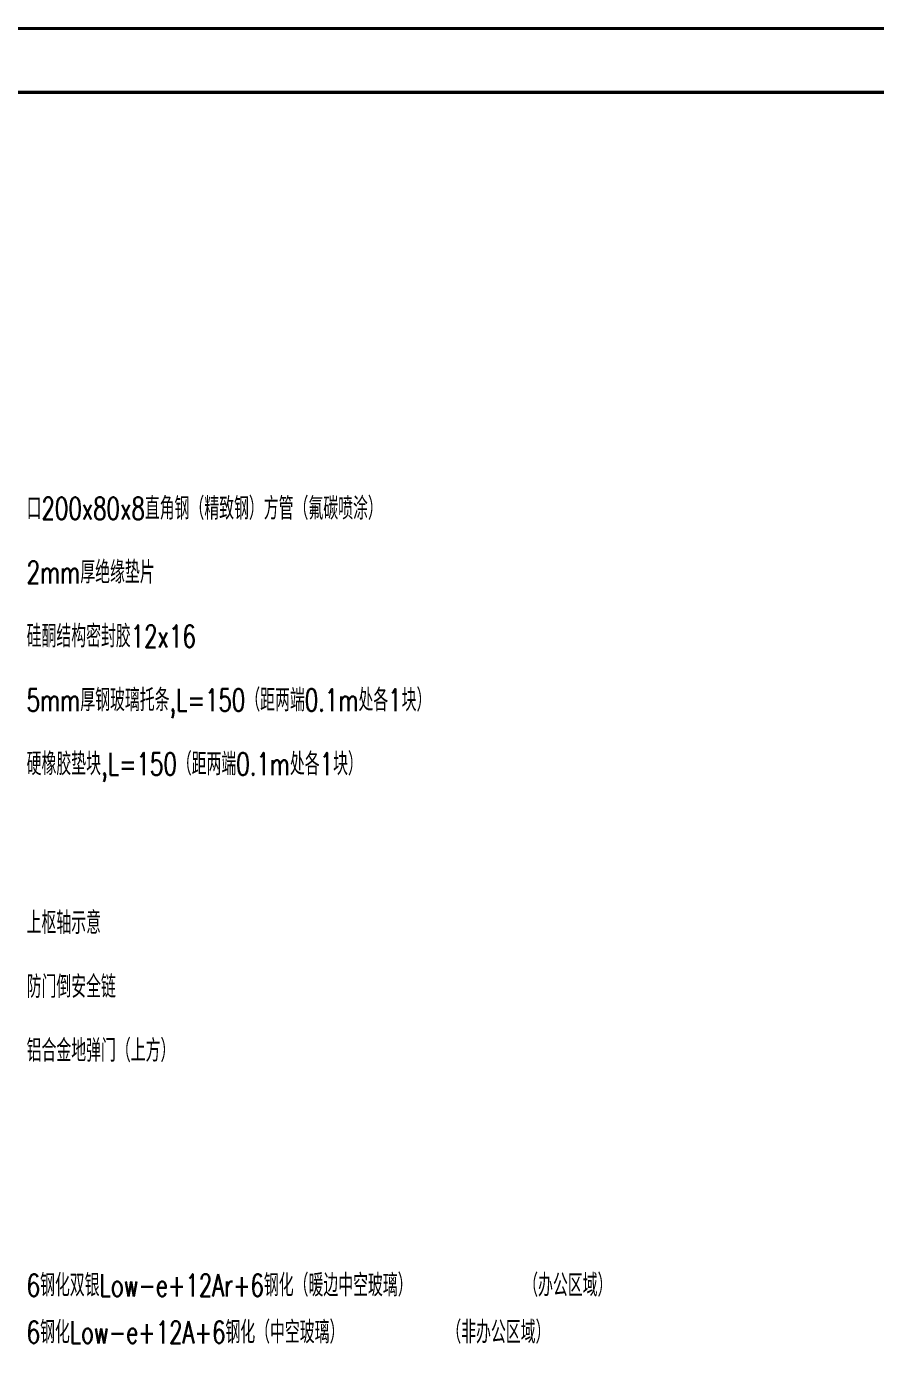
# Model space of a CAD drawing. Extents: x -160106 to 966792, y -663931 to 1550022.
# Drawn here: x -49520 to -49121, y -86195 to -85564 of the extents above; entities that cross this region are included whole.
import ezdxf
from ezdxf.enums import TextEntityAlignment as Align

# ---------------------------------------------------------------- set-up
doc = ezdxf.new("R2010")
doc.units = 0
doc.layers.add('!ZN1-文字-7', color=7, linetype='Continuous')
doc.layers.add('0-cxFrame', color=155, linetype='Continuous')
doc.layers.add('0-cxText', color=131, linetype='Continuous', lineweight=25)
doc.styles.add('cx_tuming', font='simhei.ttf')
doc.styles.add('cx_tuqian1', font='')
doc.styles.add('ZNTextStyle', font='ROMANS.shx', dxfattribs={"width": 0.7, "bigfont": 'CHINESE.shx'})
doc.styles.add('黑体', font='simhei.ttf', dxfattribs={"height": 12})
doc.styles.get('cx_tuqian1').set_extended_font_data('SimSun')

# ---------------------------------------------------------------- blocks, each defined once
blk = doc.blocks.new('TK22.A2 L(Dragon)')
at = {"layer": '0-cxFrame', "color": 7, "const_width": 0.5}
blk.add_lwpolyline([(0, 0), (-594, 0), (-594, 420), (0, 420)], close=True, dxfattribs=at)
at = {"layer": '0-cxFrame', "const_width": 0.5}
blk.add_lwpolyline([(-80, 10), (-574, 10), (-574, 410), (-80, 410)], close=True, dxfattribs=at)
at = {"style": '黑体', "flags": 4}
blk.add_attdef('图幅', text='', height=3.3, dxfattribs=at).set_placement((-40, 3), align=Align.RIGHT)
at = {"layer": '0-cxText', "flags": 4}
for tag, height, style, p in [('建设单位', 3.5, 'cx_tuming', (-45, 240)), ('项目名称', 3.5, 'cx_tuming', (-45, 210)), ('子项名称', 3.5, 'cx_tuming', (-45, 180)), ('工程编号', 3.3, 'cx_tuqian1', (-35, 165)), ('图名1', 3.5, 'cx_tuming', (-45, 87)), ('图名2', 3.5, 'cx_tuming', (-45, 79)), ('图名3', 3.5, 'cx_tuming', (-45, 71)), ('出图日期', 3.3, 'cx_tuqian1', (-39, 60)), ('专业', 3.3, 'cx_tuqian1', (-55, 52)), ('图号', 3.3, 'cx_tuqian1', (-55, 44)), ('版次', 3.3, 'cx_tuqian1', (-20, 44))]:
    blk.add_attdef(tag, text='', height=height, dxfattribs=dict(at, style=style)).set_placement(p, align=Align.MIDDLE)
at = {"layer": 'Defpoints', "color": 6, "flags": 4}
for tag, height, style, p in [('tufu', 3.3, '黑体', (-12, 12)), ('dwfname', 4, 'cx_tuqian1', (-80, 3))]:
    blk.add_attdef(tag, text='', height=height, dxfattribs=dict(at, style=style)).set_placement(p, align=Align.RIGHT)

msp = doc.modelspace()

# ---------------------------------------------------------------- block references
at = {"layer": '0-cxFrame', "xscale": 3, "yscale": 3, "zscale": 3}
msp.add_blockref('TK22.A2 L(Dragon)', (-48766.71, -86825.19), dxfattribs=at)

# ---------------------------------------------------------------- texts
at = {"layer": '!ZN1-文字-7', "ltscale": 20, "style": 'ZNTextStyle', "width": 0.7}
for s, p in [('口200x80x8直角钢（精致钢）方管（氟碳喷涂）', (-49519.72, -85790.58)), ('2mm厚绝缘垫片', (-49519.72, -85820.58)), ('硅酮结构密封胶12x16', (-49519.72, -85850.58)), ('5mm厚钢玻璃托条,L=150（距两端0.1m处各1块）', (-49519.72, -85880.58)), ('硬橡胶垫块,L=150（距两端0.1m处各1块）', (-49519.72, -85910.58)), ('上枢轴示意', (-49519.72, -85985.16)), ('防门倒安全链', (-49519.72, -86015.16)), ('铝合金地弹门（上方）', (-49519.72, -86045.16)), ('6钢化双银Low-e+12Ar+6钢化（暖边中空玻璃）', (-49519.72, -86155.36)), ('6钢化Low-e+12A+6钢化（中空玻璃）', (-49519.72, -86177.4))]:
    msp.add_text(s, height=10.5, dxfattribs=at).set_placement(p, align=Align.MIDDLE_LEFT)
at = {"layer": '!ZN1-文字-7', "color": 1, "ltscale": 20, "style": 'ZNTextStyle', "width": 0.7}
for s, p in [('（办公区域）', (-49286.56, -86155.36)), ('（非办公区域）', (-49322.64, -86177.4))]:
    msp.add_text(s, height=10.5, dxfattribs=at).set_placement(p, align=Align.MIDDLE_LEFT)

doc.saveas('drawing.dxf')
